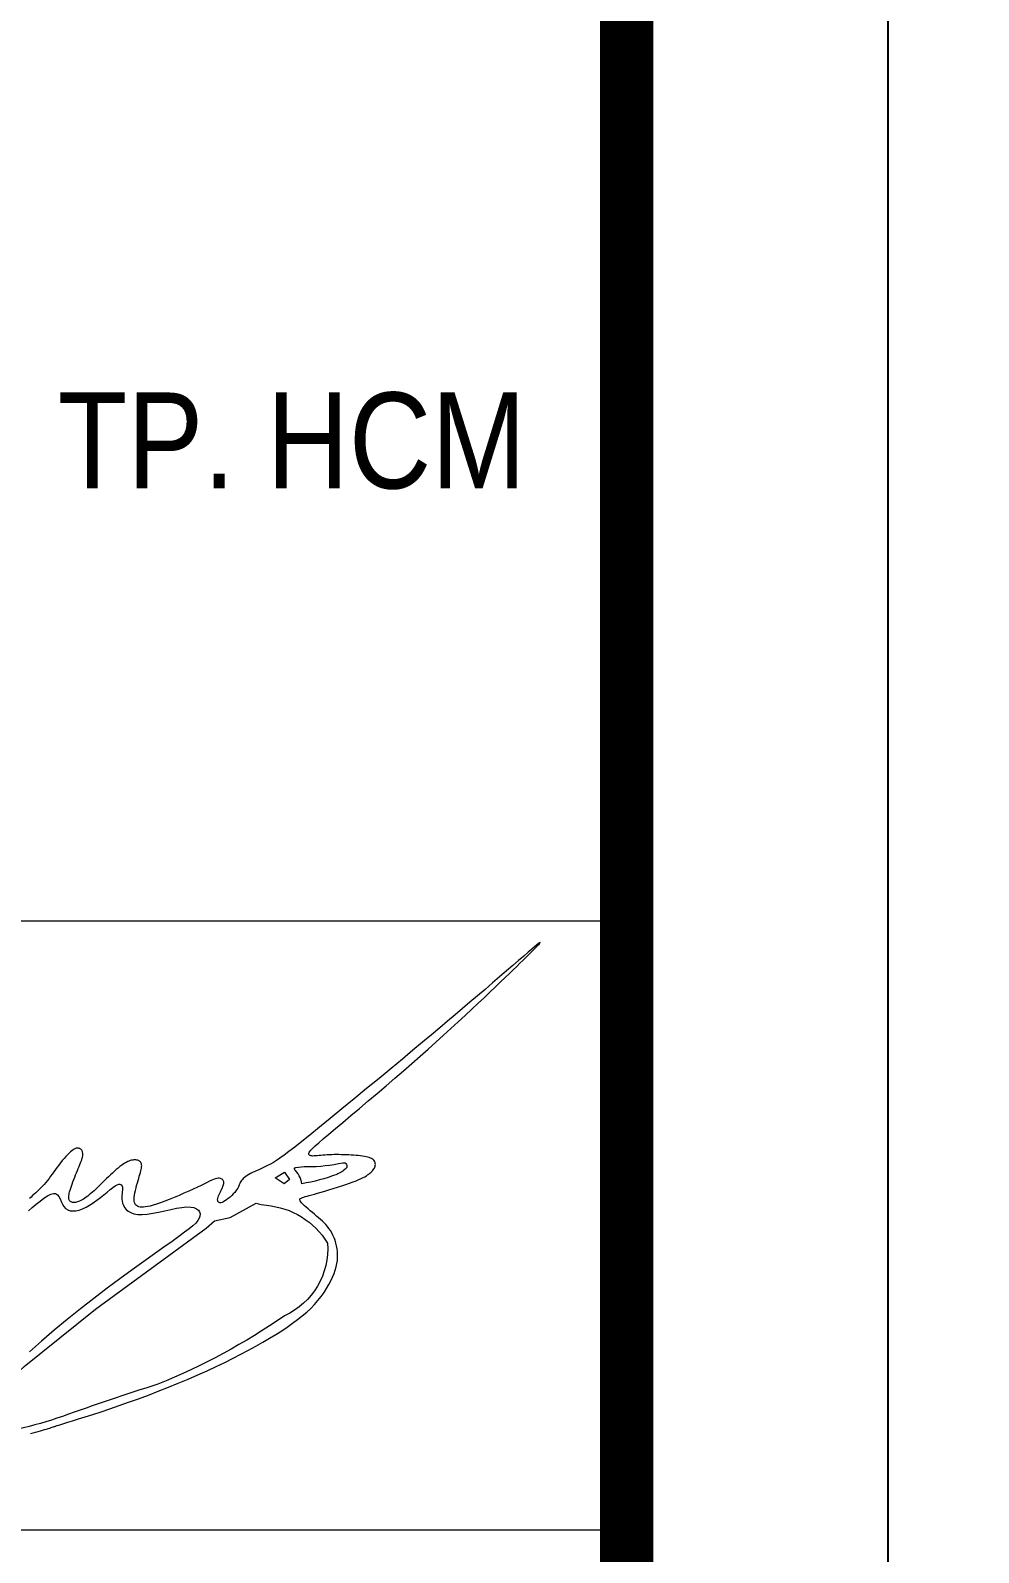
# Model space of a CAD drawing. Header units: metres. Extents: x 568006 to 1139366, y 2064802 to 4131555.
# Drawn here: x 569808.26 to 569818.54, y 2065042.73 to 2065059.24 of the extents above; entities that cross this region are included whole.
import ezdxf
from ezdxf.enums import TextEntityAlignment as Align
from ezdxf.xclip import XClip

# ---------------------------------------------------------------- set-up
doc = ezdxf.new("R2010")
doc.units = ezdxf.units.M
doc.header["$XCLIPFRAME"] = 0
doc.linetypes.add('ACAD_ISO10W100', pattern=[18.5, 12, -3, 0.5, -3])
doc.linetypes.add('CENTER', pattern=[2, 1.25, -0.25, 0.25, -0.25])
doc.layers.get('0').update_dxf_attribs({"linetype": 'CONTINUOUS'})
doc.layers.get('DEFPOINTS').update_dxf_attribs({"color": 152, "linetype": 'CONTINUOUS'})
for name, color, linetype, lineweight in [('A-KY HIEU', 34, 'CONTINUOUS', 20), ('A-TEXT', 7, 'CONTINUOUS', 18), ('E- RANH GIOI', 1, 'CENTER', 13), ('hung-demlonha', 7, 'CONTINUOUS', 15)]:
    doc.layers.add(name, color=color, linetype=linetype, lineweight=lineweight)
for name, color, linetype in [('datOBt', 42, 'CONTINUOUS'), ('ghi_chu', 7, 'CONTINUOUS'), ('LogDg', 7, 'CONTINUOUS'), ('TimDg', 222, 'CONTINUOUS'), ('ViaHeS', 32, 'CONTINUOUS')]:
    doc.layers.add(name, color=color, linetype=linetype)
doc.styles.add('ARIAL', font='arial.ttf', dxfattribs={"height": 5})
doc.styles.add('QH1', font='arialbd.ttf', dxfattribs={"width": 0.8})

# ---------------------------------------------------------------- blocks, each defined once
blk = doc.blocks.new('tmbc_khub')
at = {"layer": 'datOBt'}
blk.add_lwpolyline([(60.597, 297.139), (67.155, 295.182), (80.61, 268.279), (78.525, 261.293), (8.309, 220.441), (2.286, 222.629), (-8.141, 251.457), (-5.519, 258.673)], close=True, dxfattribs=at)
at = {"layer": 'LogDg'}
for points in [[(38.381, 294.627), (56.991, 305.454, 0.395833), (60.123, 315.948), (9.446, 417.272, 0.398858), (-0.905, 421.027), (-8.245, 417.828, 0.395588), (-12.571, 407.773), (26.835, 298.821, 0.467936)], [(83.43, 269.347), (69.984, 296.232, 0.432836), (58.806, 299.568), (-10.379, 259.317, 0.362457), (-13.879, 249.681), (-3.508, 221.007, 0.467936), (8.038, 216.813), (80.298, 258.854, 0.395833)]]:
    blk.add_lwpolyline(points, format="xyb", close=True, dxfattribs=at)
at = {"layer": 'TimDg', "linetype": 'ACAD_ISO10W100', "ltscale": 0.75}
blk.add_lwpolyline([(28.497, 285.406), (-18.902, 416.455)], dxfattribs=at)
for points in [[(-377.535, 134.416), (-34.22, 249.631, 0.050829), (-28.678, 252.141), (203.834, 387.416)], [(507.546, 381.621), (291.324, 260.971), (120.566, 161.757, -0.050684), (-63.655, 78.367), (-512.602, -72.298), (-676.954, -124.133)]]:
    blk.add_lwpolyline(points, format="xyb", dxfattribs=at)
at = {"layer": 'ViaHeS'}
blk.add_lwpolyline([(60.597, 297.139), (67.155, 295.182), (80.61, 268.279), (78.525, 261.293), (8.309, 220.441), (2.286, 222.629), (-8.141, 251.457), (-5.519, 258.673)], close=True, dxfattribs=at)
at = {"layer": 'hung-demlonha', "color": 7, "ltscale": 5, "style": 'QH1', "width": 0.65}
for tag, p in [('BT04', (-109.598, 191.643)), ('BT06', (-305.798, 171.199)), ('BT05', (-282.572, 137.244))]:
    blk.add_attdef(tag, text='', height=3.96, rotation=0, dxfattribs=at).set_placement(p, align=Align.CENTER)
blk = doc.blocks.new('dangquang')
for points in [[(4.219, 1.875), (4.315, 1.954), (4.414, 2.036), (4.511, 2.116), (4.605, 2.188), (4.693, 2.248), (4.772, 2.29), (4.84, 2.309), (4.895, 2.303), (4.939, 2.274), (4.975, 2.229), (5.006, 2.171), (5.036, 2.108), (5.066, 2.044), (5.101, 1.984), (5.143, 1.934), (5.194, 1.899), (5.255, 1.878), (5.323, 1.871), (5.398, 1.876), (5.478, 1.894), (5.562, 1.924), (5.65, 1.964), (5.739, 2.014), (5.829, 2.073), (5.919, 2.138), (6.006, 2.206), (6.091, 2.275), (6.171, 2.341), (6.245, 2.402), (6.312, 2.454), (6.371, 2.494), (6.42, 2.521), (6.461, 2.535), (6.493, 2.537), (6.518, 2.529), (6.536, 2.513), (6.548, 2.489), (6.554, 2.459), (6.556, 2.425), (6.555, 2.388), (6.551, 2.348), (6.546, 2.305), (6.541, 2.261), (6.539, 2.214), (6.54, 2.165), (6.546, 2.115), (6.558, 2.063), (6.578, 2.011), (6.608, 1.959), (6.647, 1.911), (6.699, 1.867), (6.762, 1.831), (6.84, 1.803), (6.933, 1.786), (7.042, 1.782), (7.168, 1.793), (7.306, 1.814), (7.453, 1.843), (7.603, 1.876), (7.753, 1.909), (7.896, 1.939), (8.03, 1.961), (8.149, 1.972), (8.249, 1.969), (8.331, 1.954), (8.394, 1.927), (8.44, 1.891), (8.468, 1.847), (8.481, 1.798), (8.477, 1.744), (8.459, 1.689), (8.425, 1.632), (8.375, 1.572), (8.305, 1.505), (8.214, 1.429), (8.098, 1.341), (7.956, 1.237), (7.785, 1.116), (7.583, 0.972), (7.348, 0.806), (7.084, 0.618), (6.797, 0.411), (6.492, 0.187), (6.172, -0.051), (5.844, -0.3), (5.513, -0.559), (5.183, -0.824), (4.859, -1.093), (4.544, -1.361), (4.243, -1.626)], [(4.267, -3.656), (4.334, -3.639), (4.398, -3.623), (4.459, -3.606), (4.517, -3.59), (4.572, -3.575), (4.622, -3.56), (4.669, -3.547), (4.711, -3.534), (4.749, -3.522), (4.783, -3.511), (4.812, -3.501), (4.837, -3.493), (4.857, -3.486), (4.874, -3.48), (4.89, -3.475), (4.909, -3.468), (4.935, -3.459), (4.973, -3.447), (5.026, -3.43), (5.099, -3.408), (5.195, -3.378), (5.317, -3.34), (5.464, -3.295), (5.632, -3.242), (5.82, -3.182), (6.024, -3.116), (6.242, -3.043), (6.471, -2.965), (6.708, -2.882), (6.95, -2.795), (7.197, -2.703), (7.445, -2.608), (7.694, -2.51), (7.941, -2.409), (8.185, -2.307), (8.424, -2.204), (8.655, -2.1), (8.879, -1.997), (9.093, -1.893), (9.3, -1.79), (9.497, -1.688), (9.687, -1.586), (9.868, -1.486), (10.04, -1.388), (10.205, -1.291), (10.361, -1.197), (10.509, -1.104), (10.649, -1.012), (10.781, -0.92), (10.905, -0.829), (11.021, -0.736), (11.13, -0.643), (11.231, -0.548), (11.324, -0.451), (11.41, -0.352), (11.489, -0.253), (11.56, -0.153), (11.624, -0.055), (11.681, 0.042), (11.731, 0.137), (11.774, 0.229), (11.81, 0.317), (11.84, 0.402), (11.863, 0.483), (11.88, 0.563), (11.892, 0.64), (11.898, 0.715), (11.899, 0.789), (11.895, 0.862), (11.886, 0.934), (11.873, 1.005), (11.855, 1.074), (11.834, 1.142), (11.81, 1.207), (11.782, 1.27), (11.752, 1.33), (11.719, 1.385), (11.683, 1.437), (11.646, 1.486), (11.607, 1.532), (11.565, 1.576), (11.521, 1.619), (11.475, 1.661), (11.427, 1.703), (11.377, 1.745), (11.324, 1.789), (11.271, 1.833), (11.218, 1.878), (11.167, 1.921), (11.118, 1.962), (11.074, 2.001), (11.036, 2.037), (11.004, 2.069), (10.981, 2.096), (10.965, 2.119), (10.957, 2.138), (10.956, 2.155), (10.963, 2.169), (10.976, 2.182), (10.996, 2.193), (11.023, 2.204), (11.055, 2.216), (11.094, 2.228), (11.14, 2.241), (11.193, 2.255), (11.254, 2.271), (11.323, 2.29), (11.4, 2.311), (11.486, 2.336), (11.58, 2.363), (11.681, 2.394), (11.786, 2.426), (11.893, 2.46), (11.999, 2.495), (12.101, 2.529), (12.196, 2.562), (12.283, 2.594), (12.36, 2.623), (12.426, 2.65), (12.483, 2.675), (12.532, 2.699), (12.575, 2.722), (12.612, 2.744), (12.644, 2.765), (12.674, 2.786), (12.7, 2.807), (12.725, 2.828), (12.747, 2.849), (12.767, 2.87), (12.784, 2.892), (12.799, 2.914), (12.812, 2.936), (12.822, 2.958), (12.829, 2.981), (12.833, 3.004), (12.835, 3.027), (12.834, 3.049), (12.83, 3.071), (12.823, 3.092), (12.813, 3.112), (12.799, 3.13), (12.783, 3.146), (12.763, 3.161), (12.739, 3.174), (12.712, 3.186), (12.681, 3.197), (12.647, 3.207), (12.608, 3.216), (12.565, 3.224), (12.517, 3.232), (12.466, 3.238), (12.412, 3.245), (12.355, 3.25), (12.296, 3.255), (12.236, 3.259), (12.175, 3.263), (12.113, 3.266), (12.051, 3.268), (11.99, 3.269), (11.93, 3.27), (11.87, 3.27), (11.81, 3.27), (11.752, 3.268), (11.696, 3.266), (11.64, 3.263), (11.586, 3.259), (11.534, 3.254), (11.485, 3.25), (11.438, 3.245), (11.394, 3.241), (11.354, 3.238), (11.318, 3.237), (11.286, 3.236), (11.259, 3.238), (11.236, 3.242), (11.218, 3.247), (11.203, 3.254), (11.193, 3.263), (11.185, 3.272), (11.181, 3.283), (11.18, 3.295), (11.182, 3.309), (11.189, 3.326), (11.206, 3.35), (11.235, 3.382), (11.28, 3.427), (11.344, 3.486), (11.43, 3.563), (11.542, 3.66), (11.681, 3.779), (11.844, 3.917), (12.028, 4.072), (12.228, 4.24), (12.44, 4.419), (12.659, 4.604), (12.882, 4.793), (13.104, 4.982), (13.322, 5.17), (13.535, 5.355), (13.744, 5.537), (13.947, 5.716), (14.145, 5.892), (14.339, 6.066), (14.528, 6.237), (14.712, 6.404), (14.891, 6.569), (15.064, 6.729), (15.232, 6.885), (15.392, 7.035), (15.544, 7.178), (15.688, 7.315), (15.822, 7.443), (15.947, 7.561), (16.06, 7.671), (16.164, 7.771), (16.259, 7.862), (16.346, 7.947), (16.425, 8.024), (16.498, 8.096), (16.566, 8.163), (16.629, 8.226), (16.689, 8.285), (16.744, 8.34), (16.793, 8.39), (16.837, 8.434), (16.873, 8.472), (16.901, 8.502), (16.92, 8.524), (16.929, 8.537), (16.928, 8.54), (16.915, 8.532), (16.888, 8.512), (16.848, 8.48), (16.792, 8.434), (16.719, 8.374), (16.63, 8.298), (16.521, 8.205), (16.394, 8.096), (16.249, 7.971), (16.091, 7.835), (15.921, 7.688), (15.743, 7.535), (15.559, 7.377), (15.372, 7.217), (15.186, 7.057), (15.002, 6.9), (14.817, 6.743), (14.628, 6.584), (14.433, 6.419), (14.226, 6.245), (14.005, 6.061), (13.767, 5.862), (13.507, 5.646), (13.225, 5.412), (12.927, 5.165), (12.619, 4.911), (12.309, 4.655), (12.006, 4.406), (11.717, 4.169), (11.449, 3.951), (11.21, 3.758), (11.006, 3.594), (10.834, 3.458), (10.69, 3.347), (10.569, 3.257), (10.467, 3.184), (10.379, 3.125), (10.302, 3.077), (10.23, 3.036), (10.159, 2.998), (10.091, 2.964), (10.024, 2.932), (9.959, 2.903), (9.898, 2.875), (9.84, 2.849), (9.786, 2.823), (9.736, 2.798), (9.691, 2.774), (9.651, 2.749), (9.615, 2.724), (9.583, 2.699), (9.556, 2.674), (9.532, 2.65), (9.511, 2.625), (9.495, 2.6), (9.481, 2.575), (9.469, 2.55), (9.457, 2.524), (9.446, 2.496), (9.433, 2.468), (9.417, 2.437), (9.397, 2.405), (9.372, 2.37), (9.342, 2.333), (9.306, 2.294), (9.267, 2.255), (9.226, 2.216), (9.183, 2.18), (9.141, 2.148), (9.1, 2.12), (9.062, 2.099), (9.028, 2.084), (8.999, 2.077), (8.974, 2.075), (8.953, 2.08), (8.937, 2.091), (8.926, 2.106), (8.919, 2.126), (8.918, 2.151), (8.922, 2.179), (8.93, 2.21), (8.942, 2.244), (8.956, 2.279), (8.972, 2.315), (8.989, 2.35), (9.006, 2.385), (9.022, 2.418), (9.036, 2.449), (9.049, 2.478), (9.059, 2.504), (9.067, 2.529), (9.072, 2.552), (9.073, 2.573), (9.072, 2.593), (9.067, 2.612), (9.058, 2.629), (9.045, 2.645), (9.029, 2.659), (9.009, 2.67), (8.986, 2.678), (8.959, 2.683), (8.929, 2.683), (8.896, 2.678), (8.859, 2.669), (8.818, 2.654), (8.772, 2.634), (8.719, 2.61), (8.658, 2.58), (8.588, 2.546), (8.508, 2.507), (8.417, 2.463), (8.314, 2.415), (8.201, 2.364), (8.082, 2.311), (7.96, 2.258), (7.837, 2.206), (7.717, 2.157), (7.603, 2.112), (7.498, 2.073), (7.403, 2.04), (7.32, 2.014), (7.246, 1.994), (7.181, 1.979), (7.125, 1.97), (7.075, 1.965), (7.031, 1.965), (6.993, 1.969), (6.959, 1.976), (6.929, 1.987), (6.903, 2.003), (6.882, 2.023), (6.866, 2.048), (6.854, 2.079), (6.847, 2.116), (6.844, 2.158), (6.846, 2.207), (6.853, 2.262), (6.863, 2.32), (6.876, 2.381), (6.891, 2.444), (6.907, 2.506), (6.924, 2.567), (6.941, 2.626), (6.957, 2.681), (6.972, 2.732), (6.987, 2.78), (6.999, 2.824), (7.01, 2.864), (7.019, 2.901), (7.026, 2.935), (7.03, 2.965), (7.032, 2.992), (7.031, 3.017), (7.027, 3.039), (7.021, 3.058), (7.013, 3.074), (7.001, 3.089), (6.988, 3.102), (6.972, 3.113), (6.954, 3.122), (6.934, 3.13), (6.912, 3.136), (6.888, 3.139), (6.863, 3.141), (6.836, 3.14), (6.808, 3.137), (6.778, 3.131), (6.748, 3.123), (6.716, 3.111), (6.684, 3.097), (6.649, 3.079), (6.613, 3.058), (6.575, 3.033), (6.535, 3.005), (6.493, 2.974), (6.448, 2.938), (6.402, 2.899), (6.354, 2.858), (6.305, 2.814), (6.256, 2.769), (6.207, 2.723), (6.158, 2.677), (6.11, 2.63), (6.064, 2.584), (6.018, 2.54), (5.975, 2.496), (5.932, 2.453), (5.89, 2.413), (5.849, 2.374), (5.809, 2.337), (5.77, 2.303), (5.731, 2.271), (5.693, 2.241), (5.656, 2.214), (5.62, 2.19), (5.585, 2.168), (5.552, 2.149), (5.52, 2.132), (5.49, 2.118), (5.462, 2.106), (5.435, 2.097), (5.41, 2.09), (5.387, 2.085), (5.366, 2.082), (5.346, 2.082), (5.327, 2.082), (5.31, 2.085), (5.295, 2.089), (5.28, 2.095), (5.268, 2.102), (5.256, 2.111), (5.246, 2.122), (5.238, 2.134), (5.231, 2.148), (5.226, 2.164), (5.223, 2.182), (5.221, 2.202), (5.221, 2.224), (5.223, 2.25), (5.227, 2.278), (5.234, 2.311), (5.243, 2.348), (5.254, 2.389), (5.269, 2.435), (5.285, 2.486), (5.304, 2.539), (5.324, 2.595), (5.345, 2.652), (5.368, 2.709), (5.39, 2.766), (5.413, 2.822), (5.436, 2.876), (5.457, 2.928), (5.478, 2.977), (5.498, 3.023), (5.516, 3.067), (5.531, 3.107), (5.545, 3.145), (5.555, 3.179), (5.563, 3.21), (5.568, 3.238), (5.57, 3.263), (5.571, 3.285), (5.569, 3.305), (5.566, 3.323), (5.561, 3.34), (5.556, 3.354), (5.55, 3.368), (5.543, 3.38), (5.535, 3.39), (5.527, 3.4), (5.517, 3.408), (5.506, 3.415), (5.494, 3.421), (5.48, 3.426), (5.465, 3.43), (5.448, 3.432), (5.429, 3.432), (5.408, 3.428), (5.385, 3.42), (5.359, 3.409), (5.331, 3.391), (5.299, 3.369), (5.264, 3.339), (5.227, 3.304), (5.187, 3.264), (5.146, 3.22), (5.103, 3.172), (5.06, 3.121), (5.017, 3.067), (4.974, 3.012), (4.932, 2.957), (4.891, 2.901), (4.85, 2.845), (4.81, 2.789), (4.77, 2.734), (4.73, 2.681), (4.689, 2.629), (4.649, 2.579), (4.607, 2.532), (4.566, 2.487), (4.524, 2.444), (4.483, 2.403), (4.441, 2.363), (4.401, 2.325), (4.361, 2.288), (4.322, 2.252), (4.285, 2.216), (4.249, 2.182)]]:
    blk.add_lwpolyline(points)
for points in [[(10.815, 2.913), (10.853, 2.951, -0.038198), (11.143, 2.973, 0.053402), (12.031, 3.069, -0.741086), (12.108, 2.932, -0.111798), (11.875, 2.779, -0.048428), (11.009, 2.546, 0.181501)], [(10.815, 2.913), (10.853, 2.951, -0.038198), (11.143, 2.973, 0.053402), (12.031, 3.069, -0.741086), (12.108, 2.932, -0.111798), (11.875, 2.779, -0.048428), (11.009, 2.546, 0.181501)], [(10.815, 2.913), (10.853, 2.951, -0.038198), (11.143, 2.973, 0.053402), (12.031, 3.069, -0.741086), (12.108, 2.932, -0.111798), (11.875, 2.779, -0.048428), (11.009, 2.546, 0.181501)], [(2.912, -3.194), (3.349, -2.707), (4.117, -1.989), (5.881, -0.568), (8.63, 1.444), (8.84, 1.623), (9.232, 1.706), (9.872, 2.065, 0.035434), (10.13, 2.011, -0.238945), (11.646, 1.075, -0.315725), (10.582, -0.731, -0.055454), (7.435, -2.432, 0.007544), (5.063, -3.231, -0.05888), (2.824, -3.737, -0.635797), (2.673, -3.507)]]:
    blk.add_lwpolyline(points, format="xyb", close=True)
blk.add_lwpolyline([(10.346, 2.695), (10.582, 2.839), (10.7, 2.655), (10.569, 2.543)], close=True)
blk.add_lwpolyline([(10.346, 2.695), (10.582, 2.839), (10.7, 2.655), (10.569, 2.543)], close=True)
blk.add_lwpolyline([(10.346, 2.695), (10.582, 2.839), (10.7, 2.655), (10.569, 2.543)], close=True)
blk = doc.blocks.new('A$C33BC4D2A')
at = {"layer": 'A-KY HIEU', "color": 0}
for p, q in [((353.662, -181.132), (414.985, -181.132)), ((353.662, -192.813), (414.985, -192.813))]:
    blk.add_line(p, q, dxfattribs=at)
at = {"layer": 'A-KY HIEU', "color": 0, "const_width": 1.022}
blk.add_lwpolyline([(14.345, -292.097), (14.345, -4.903), (414.985, -4.903), (414.985, -292.097)], close=True, dxfattribs=at)
at = {"layer": 'DEFPOINTS', "color": 125}
blk.add_lwpolyline([(0, -297), (420, -297), (420, 0), (0, 0)], close=True, dxfattribs=at)
at = {"layer": 'A-TEXT', "xscale": 0.7716810816000003, "yscale": 0.7716810816000003, "zscale": 0.7716810816000003}
blk.add_blockref('dangquang', (400.264, -188.141), dxfattribs=at)
at = {"layer": 'A-TEXT', "style": 'ARIAL', "width": 0.85}
blk.add_text('Chi nhánh HCM: 34., Phổ Quang., F2., Tân Bình., TP. HCM', height=1.83967, dxfattribs=at).set_placement((355.151, -172.846))

msp = doc.modelspace()

# ---------------------------------------------------------------- block references
at = {"layer": 'ghi_chu'}
ref = msp.add_blockref('tmbc_khub', (569566.549, 2064812.011), dxfattribs=at)
XClip(ref).set_block_clipping_path([(-245.2612135945, 174.796498704), (-53.3045809087, 337.2658173321)])

# ---------------------------------------------------------------- next in the draw order: block references
ref = msp.add_blockref('tmbc_khub', (569785.007, 2064761.833), dxfattribs=at)
XClip(ref).set_block_clipping_path([(-196.9317021817, 224.973894045), (-4.975069496, 387.4432126731)])

# ---------------------------------------------------------------- next in the draw order: block references
at = {"layer": 'E- RANH GIOI', "xscale": 0.5657142857142857, "yscale": 0.5657142857142857, "zscale": 0.5657142857142857}
msp.add_blockref('A$C33BC4D2A', (569579.96, 2065152.05), dxfattribs=at)

doc.saveas('drawing.dxf')
